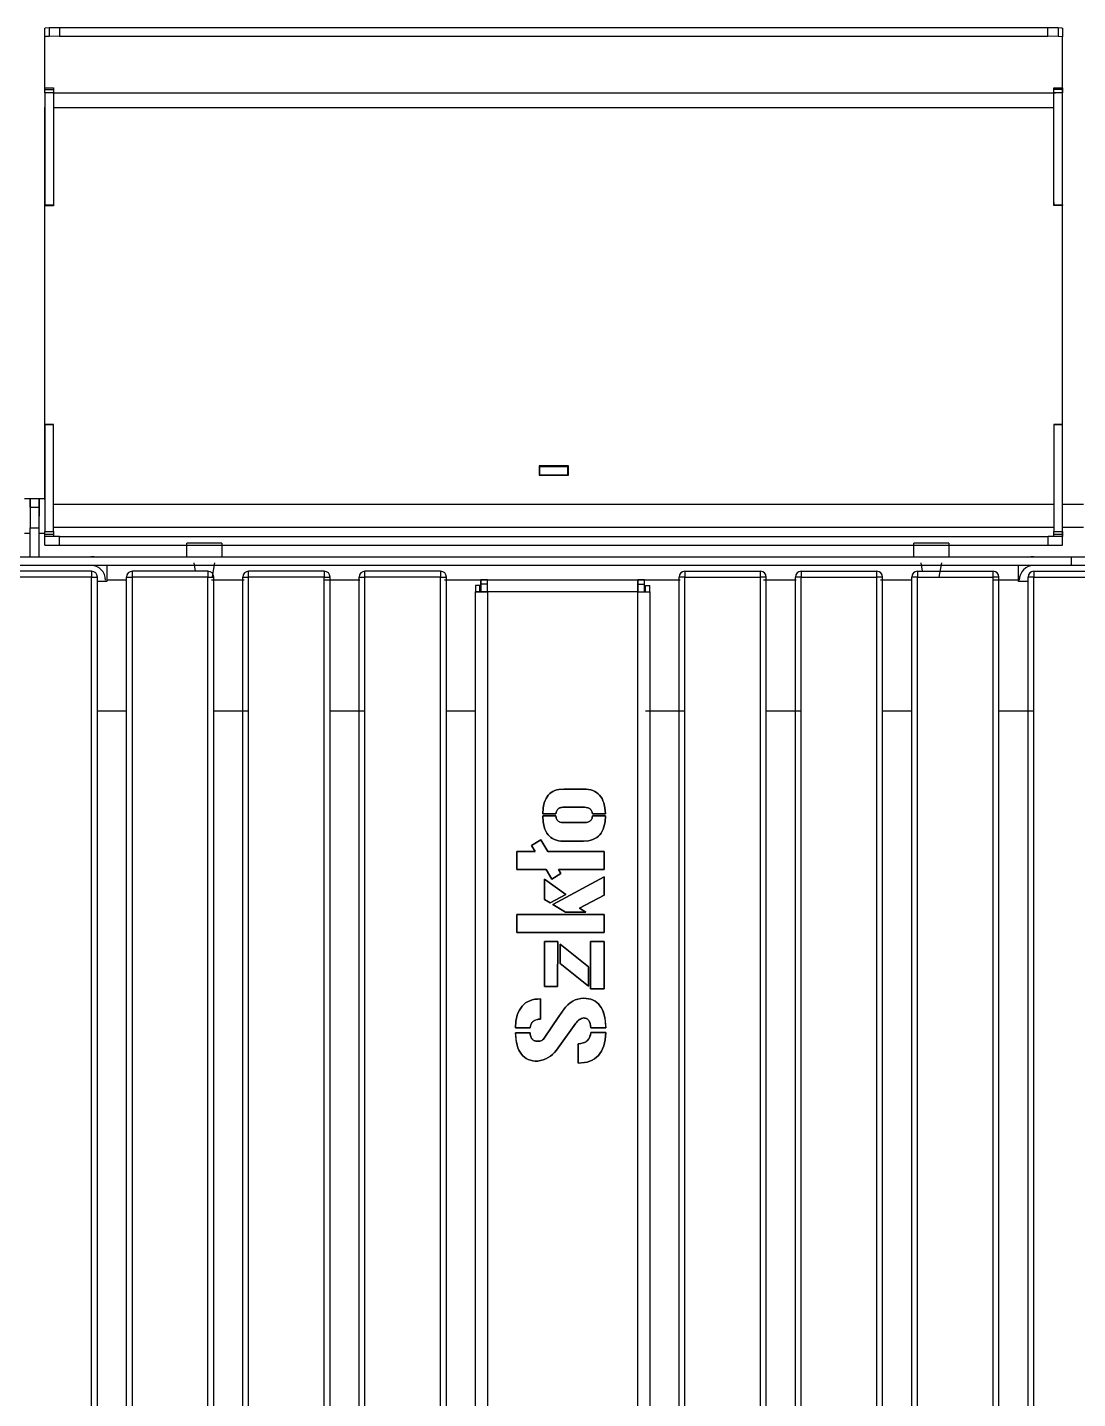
# Model space of a CAD drawing. Header units: millimetres. Extents: x 10366 to 18128, y 24546 to 29685.
# Drawn here: x 16607 to 16968.2, y 28164.5 to 28635.9 of the extents above; entities that cross this region are included whole.
import ezdxf

# ---------------------------------------------------------------- set-up
doc = ezdxf.new("R2010")
doc.units = ezdxf.units.MM
doc.header["$LTSCALE"] = 3
doc.layers.add('DomyÅ›lny', color=7, linetype='Continuous')

msp = doc.modelspace()

# ---------------------------------------------------------------- linework, layer by layer
at = {"layer": 'DomyÅ›lny'}
for p, q in [((16613.03, 28632.68), (16613.03, 28635.68)), ((16614.5, 28635.86), (16614.5, 28632.87)), ((16618.06, 28635.94), (16618.06, 28632.94)), ((16618.06, 28635.94), (16958, 28635.94)), ((16958, 28632.94), (16958, 28635.94)), ((16961.56, 28635.86), (16961.56, 28632.87)), ((16963.03, 28635.68), (16963.03, 28632.68)), ((16613.03, 28613.43), (16613.03, 28632.68)), ((16618.06, 28632.94), (16958, 28632.94)), ((16963.03, 28613.43), (16963.03, 28632.68)), ((16613.03, 28615.14), (16616.03, 28615.14)), ((16613.03, 28614.56), (16616.03, 28614.56)), ((16960.03, 28615.14), (16963.03, 28615.14)), ((16963.03, 28614.56), (16960.03, 28614.56)), ((16613.03, 28613.45), (16613.03, 28574.94)), ((16616.03, 28613.45), (16613.03, 28613.45)), ((16615.75, 28613.43), (16960.64, 28613.43)), ((16616.03, 28613.45), (16616.03, 28574.94)), ((16963.03, 28613.45), (16960.03, 28613.45)), ((16960.03, 28574.99), (16960.03, 28613.45)), ((16963.03, 28574.99), (16963.03, 28613.45)), ((16613.03, 28473.66), (16613.03, 28608.41)), ((16616.03, 28608.41), (16960.03, 28608.41)), ((16963.03, 28471.62), (16963.03, 28608.41)), ((16613.03, 28574.94), (16616.03, 28574.94)), ((16616.03, 28574.63), (16613.03, 28574.63)), ((16960.03, 28574.99), (16963.03, 28574.99)), ((16963.03, 28574.68), (16960.03, 28574.68)), ((16613.03, 28499.52), (16616.03, 28499.52)), ((16616.03, 28499.45), (16613.03, 28499.45)), ((16616.03, 28499.23), (16613.03, 28499.23)), ((16613.03, 28499.23), (16613.03, 28462.65)), ((16616.03, 28462.65), (16616.03, 28499.23)), ((16960.03, 28499.52), (16963.03, 28499.52)), ((16963.03, 28499.45), (16960.03, 28499.45)), ((16960.03, 28499.23), (16960.03, 28462.65)), ((16963.03, 28499.23), (16960.03, 28499.23)), ((16963.03, 28462.65), (16963.03, 28499.23)), ((16783, 28485.14), (16783, 28481.94)), ((16793.06, 28485.14), (16783, 28485.14)), ((16783.28, 28481.94), (16783.28, 28484.94)), ((16783.28, 28484.94), (16792.78, 28484.94)), ((16792.78, 28484.94), (16792.78, 28481.94)), ((16793.06, 28481.94), (16793.06, 28485.14)), ((16783, 28481.94), (16793.06, 28481.94)), ((16792.78, 28481.94), (16783.28, 28481.94)), ((16606.03, 28473.91), (16608.03, 28473.91)), ((16608.03, 28473.91), (16611.03, 28473.91)), ((16611.03, 28473.91), (16613.03, 28473.91)), ((16608.03, 28470.99), (16611.03, 28470.99)), ((16960.03, 28471.94), (16616.03, 28471.94)), ((16970.23, 28471.94), (16963.03, 28471.94)), ((16608.03, 28453.91), (16608.03, 28463.91)), ((16608.03, 28463.91), (16611.03, 28463.91)), ((16611.03, 28453.91), (16611.03, 28463.91)), ((16960.03, 28463.94), (16616.03, 28463.94)), ((16963.03, 28460.94), (16963.03, 28464.47)), ((16970.23, 28463.94), (16963.03, 28463.94)), ((16608.03, 28461.91), (16606.03, 28461.91)), ((16613.03, 28461.91), (16611.03, 28461.91)), ((16613.03, 28462.65), (16616.03, 28462.65)), ((16616.03, 28461.56), (16613.03, 28461.56)), ((16613.03, 28457.94), (16613.03, 28460.94)), ((16618.03, 28460.94), (16958.03, 28460.94)), ((16618.03, 28457.94), (16618.03, 28460.94)), ((16958.03, 28457.94), (16958.03, 28460.94)), ((16960.03, 28462.65), (16963.03, 28462.65)), ((16963.03, 28461.56), (16960.03, 28461.56)), ((16963.03, 28457.94), (16963.03, 28460.94)), ((16618.03, 28457.94), (16958.03, 28457.94)), ((16661.87, 28453.94), (16661.87, 28458.54)), ((16673.87, 28458.54), (16673.87, 28453.94)), ((16911.87, 28453.94), (16911.87, 28458.54)), ((16923.87, 28458.54), (16923.87, 28453.94)), ((16256.13, 28453.94), (16966.13, 28453.94)), ((16966.13, 28450.94), (16256.13, 28450.94)), ((16664.88, 28448.94), (16664.37, 28451.84)), ((16671.37, 28451.84), (16670.53, 28447.09)), ((16914.88, 28448.94), (16914.37, 28451.84)), ((16921.37, 28451.84), (16920.5, 28446.94)), ((16966.13, 28450.94), (16966.13, 28453.94)), ((16966.13, 28453.94), (17677.13, 28453.94)), ((16966.13, 28450.94), (16966.13, 28453.94)), ((17677.13, 28450.94), (16966.13, 28450.94)), ((16629.11, 28448.94), (16603.11, 28448.94)), ((16629.11, 28446.94), (16603.11, 28446.94)), ((16629.11, 27740.94), (16629.11, 28446.94)), ((16631.11, 27740.94), (16631.11, 28446.94)), ((16634.38, 28445.44), (16631.11, 28445.44)), ((16641.26, 28445.92), (16634.38, 28445.92)), ((16634.38, 28445.92), (16634.38, 28445.44)), ((16641.11, 27740.94), (16641.11, 28446.94)), ((16669.11, 28448.94), (16643.11, 28448.94)), ((16669.11, 28446.94), (16643.11, 28446.94)), ((16643.11, 27740.94), (16643.11, 28446.94)), ((16669.11, 27740.94), (16669.11, 28446.94)), ((16681.56, 28445.92), (16670.34, 28445.92)), ((16671.11, 27740.94), (16671.11, 28446.94)), ((16681.11, 27740.94), (16681.11, 28446.94)), ((16709.11, 28448.94), (16683.11, 28448.94)), ((16683.11, 27740.94), (16683.11, 28446.94)), ((16709.11, 28446.94), (16683.11, 28446.94)), ((16709.11, 27740.94), (16709.11, 28446.94)), ((16721.36, 28445.92), (16709.11, 28445.92)), ((16711.11, 27740.94), (16711.11, 28446.94)), ((16721.11, 27740.94), (16721.11, 28446.94)), ((16749.11, 28448.94), (16723.11, 28448.94)), ((16723.11, 27740.94), (16723.11, 28446.94)), ((16749.11, 28446.94), (16723.11, 28446.94)), ((16749.11, 27740.94), (16749.11, 28446.94)), ((16831.56, 28445.92), (16750.44, 28445.92)), ((16751.11, 27740.94), (16751.11, 28446.94)), ((16762.98, 28444.44), (16762.98, 28445.94)), ((16765.26, 28445.94), (16762.98, 28445.94)), ((16765.26, 28444.44), (16765.26, 28445.94)), ((16765.26, 28445.94), (16817, 28445.94)), ((16817, 28444.44), (16817, 28445.94)), ((16819.28, 28445.94), (16817, 28445.94)), ((16819.28, 28444.44), (16819.28, 28445.94)), ((16831.13, 27740.94), (16831.13, 28446.94)), ((16833.13, 28448.94), (16859.13, 28448.94)), ((16833.13, 27740.94), (16833.13, 28446.94)), ((16833.13, 28446.94), (16859.13, 28446.94)), ((16859.13, 27740.94), (16859.13, 28446.94)), ((16871.36, 28445.92), (16860.13, 28445.92)), ((16861.13, 27740.94), (16861.13, 28446.94)), ((16871.13, 27740.94), (16871.13, 28446.94)), ((16873.13, 28448.94), (16899.13, 28448.94)), ((16873.13, 27740.94), (16873.13, 28446.94)), ((16873.13, 28446.94), (16899.13, 28446.94)), ((16899.13, 27740.94), (16899.13, 28446.94)), ((16911.15, 28445.92), (16900.44, 28445.92)), ((16901.13, 27740.94), (16901.13, 28446.94)), ((16911.13, 27740.94), (16911.13, 28446.94)), ((16913.13, 28448.94), (16939.13, 28448.94)), ((16913.13, 27740.94), (16913.13, 28446.94)), ((16913.13, 28446.94), (16939.13, 28446.94)), ((16939.13, 27740.94), (16939.13, 28446.94)), ((16947.88, 28445.92), (16939.13, 28445.92)), ((16941.13, 27740.94), (16941.13, 28446.94)), ((16947.88, 28445.44), (16947.88, 28445.92)), ((16951.13, 28445.44), (16947.88, 28445.44)), ((16951.13, 27740.94), (16951.13, 28446.94)), ((16953.13, 28448.94), (16979.13, 28448.94)), ((16953.13, 27740.94), (16953.13, 28446.94)), ((16953.13, 28446.94), (16979.13, 28446.94)), ((16762.63, 28444.09), (16761.13, 28444.09)), ((16761.13, 28444.09), (16761.13, 28441.81)), ((16762.63, 28441.81), (16761.13, 28441.81)), ((16761.13, 27745.07), (16761.13, 28441.81)), ((16762.63, 28441.81), (16762.63, 28444.09)), ((16765.26, 28444.44), (16762.98, 28444.44)), ((16817, 28441.81), (16765.26, 28441.81)), ((16765.26, 28441.81), (16765.26, 27745.07)), ((16817, 28444.44), (16819.28, 28444.44)), ((16817, 27745.07), (16817, 28441.81)), ((16819.63, 28444.09), (16821.13, 28444.09)), ((16819.63, 28441.81), (16819.63, 28444.09)), ((16819.63, 28441.81), (16821.13, 28441.81)), ((16821.13, 28441.81), (16821.13, 28444.09)), ((16821.13, 28441.81), (16821.13, 27745.07)), ((16765.26, 28413.69), (16765.26, 28173.64)), ((16765.26, 28413.69), (16765.26, 28173.64)), ((16817, 28173.64), (16817, 28413.69)), ((16817, 28173.64), (16817, 28413.69)), ((16631.11, 28400.94), (16641.11, 28400.94)), ((16671.11, 28400.94), (16683.11, 28400.94)), ((16711.11, 28400.94), (16723.11, 28400.94)), ((16751.11, 28400.94), (16761.13, 28400.94)), ((16819.63, 28400.94), (16833.13, 28400.94)), ((16861.13, 28400.94), (16873.13, 28400.94)), ((16901.13, 28400.94), (16911.13, 28400.94)), ((16941.13, 28400.94), (16953.13, 28400.94)), ((16798.36, 28374.03), (16791.46, 28374.06)), ((16791.46, 28374.06), (16798.36, 28374.03)), ((16784.26, 28365.58), (16788.8, 28365.58)), ((16788.8, 28365.58), (16784.26, 28365.58)), ((16788.78, 28364.78), (16784.26, 28364.78)), ((16784.26, 28364.78), (16788.78, 28364.78)), ((16791.19, 28367.76), (16798.66, 28367.76)), ((16798.66, 28367.76), (16791.19, 28367.76)), ((16801.32, 28365.58), (16805.83, 28365.58)), ((16805.83, 28365.58), (16801.32, 28365.58)), ((16805.83, 28364.78), (16801.37, 28364.78)), ((16801.37, 28364.78), (16805.83, 28364.78)), ((16798.66, 28362.52), (16791.19, 28362.52)), ((16791.19, 28362.52), (16798.66, 28362.52)), ((16783.55, 28356.6), (16780.38, 28354.69)), ((16780.38, 28354.69), (16783.55, 28356.6)), ((16785.96, 28352.59), (16783.55, 28356.6)), ((16783.55, 28356.6), (16785.96, 28352.59)), ((16791.34, 28356.15), (16798.28, 28356.15)), ((16798.28, 28356.15), (16791.34, 28356.15)), ((16775.33, 28352.59), (16775.33, 28346.34)), ((16781.64, 28352.59), (16775.33, 28352.59)), ((16775.33, 28346.34), (16775.33, 28352.59)), ((16775.33, 28352.59), (16781.64, 28352.59)), ((16780.38, 28354.69), (16781.64, 28352.59)), ((16781.64, 28352.59), (16780.38, 28354.69)), ((16805.33, 28352.59), (16785.96, 28352.59)), ((16785.96, 28352.59), (16805.33, 28352.59)), ((16805.33, 28346.34), (16805.33, 28352.59)), ((16805.33, 28352.59), (16805.33, 28346.34)), ((16775.33, 28346.34), (16785.39, 28346.34)), ((16785.39, 28346.34), (16775.33, 28346.34)), ((16785.39, 28346.34), (16787.34, 28343.08)), ((16787.34, 28343.08), (16785.39, 28346.34)), ((16790.52, 28344.99), (16789.71, 28346.34)), ((16789.71, 28346.34), (16805.33, 28346.34)), ((16805.33, 28346.34), (16789.71, 28346.34)), ((16789.71, 28346.34), (16790.52, 28344.99)), ((16792.21, 28337.79), (16784.84, 28343.1)), ((16784.84, 28343.1), (16784.84, 28336.03)), ((16784.84, 28343.1), (16792.21, 28337.79)), ((16784.84, 28336.03), (16784.84, 28343.1)), ((16787.34, 28343.08), (16790.52, 28344.99)), ((16790.52, 28344.99), (16787.34, 28343.08)), ((16805.33, 28343.91), (16787.75, 28334.3)), ((16787.75, 28334.3), (16805.33, 28343.91)), ((16805.33, 28337.54), (16805.33, 28343.91)), ((16805.33, 28343.91), (16805.33, 28337.54)), ((16786.82, 28334.9), (16792.21, 28337.79)), ((16792.21, 28337.79), (16786.82, 28334.9)), ((16796.85, 28333.1), (16805.33, 28337.54)), ((16805.33, 28337.54), (16796.85, 28333.1)), ((16784.84, 28336.03), (16786.82, 28334.9)), ((16786.82, 28334.9), (16784.84, 28336.03)), ((16787.75, 28334.3), (16792.06, 28331.74)), ((16792.06, 28331.74), (16787.75, 28334.3)), ((16792.06, 28331.74), (16799.04, 28331.74)), ((16799.04, 28331.74), (16792.06, 28331.74)), ((16799.04, 28331.74), (16796.85, 28333.1)), ((16796.85, 28333.1), (16799.04, 28331.74)), ((16805.33, 28330.96), (16775.33, 28330.96)), ((16775.33, 28330.96), (16775.33, 28324.72)), ((16775.33, 28324.72), (16775.33, 28330.96)), ((16775.33, 28330.96), (16805.33, 28330.96)), ((16805.33, 28324.72), (16805.33, 28330.96)), ((16805.33, 28330.96), (16805.33, 28324.72)), ((16775.33, 28324.72), (16805.33, 28324.72)), ((16805.33, 28324.72), (16775.33, 28324.72)), ((16789.4, 28321.66), (16784.86, 28321.66)), ((16784.86, 28321.66), (16784.86, 28306.16)), ((16784.86, 28306.16), (16784.86, 28321.66)), ((16784.86, 28321.66), (16789.4, 28321.66)), ((16789.38, 28306.16), (16789.4, 28321.66)), ((16789.4, 28321.66), (16789.38, 28306.16)), ((16799.99, 28312.95), (16790.26, 28320.68)), ((16790.26, 28320.68), (16790.26, 28314.06)), ((16790.26, 28320.68), (16799.99, 28312.95)), ((16790.26, 28314.06), (16790.26, 28320.68)), ((16805.33, 28321.66), (16800.72, 28321.66)), ((16800.72, 28321.66), (16800.72, 28305.3)), ((16800.72, 28305.3), (16800.72, 28321.66)), ((16800.72, 28321.66), (16805.33, 28321.66)), ((16805.33, 28305.3), (16805.33, 28321.66)), ((16805.33, 28321.66), (16805.33, 28305.3)), ((16790.26, 28314.06), (16799.99, 28306.31)), ((16799.99, 28306.31), (16790.26, 28314.06)), ((16799.99, 28306.31), (16799.99, 28312.95)), ((16799.99, 28312.95), (16799.99, 28306.31)), ((16784.86, 28306.16), (16789.38, 28306.16)), ((16789.38, 28306.16), (16784.86, 28306.16)), ((16800.72, 28305.3), (16805.33, 28305.3)), ((16805.33, 28305.3), (16800.72, 28305.3)), ((16783.48, 28294.92), (16783.46, 28301.89)), ((16783.46, 28301.89), (16783.48, 28294.92)), ((16774.83, 28291.93), (16779.9, 28291.93)), ((16779.9, 28291.93), (16774.83, 28291.93)), ((16779.87, 28290.25), (16774.83, 28290.25)), ((16774.83, 28290.25), (16779.87, 28290.25)), ((16805.96, 28290.3), (16800.77, 28290.3)), ((16800.77, 28290.3), (16805.96, 28290.3)), ((16800.79, 28291.93), (16805.96, 28291.93)), ((16805.96, 28291.93), (16800.79, 28291.93)), ((16796.45, 28286.44), (16796.45, 28279.79)), ((16796.45, 28279.79), (16796.45, 28286.44))]:
    msp.add_line(p, q, dxfattribs=at)
for points in [[(16613.03, 28635.68, 0), (16613.03, 28635.68, 0), (16613.03, 28635.68, 0), (16613.03, 28635.68, 0), (16613.03, 28635.68, 0), (16613.03, 28635.69, 0), (16613.03, 28635.69, 0), (16613.04, 28635.69, 0), (16613.04, 28635.69, 0), (16613.05, 28635.7, 0), (16613.06, 28635.71, 0), (16613.1, 28635.72, 0), (16613.2, 28635.75, 0), (16614.5, 28635.86, 0)], [(16614.5, 28635.86, 0), (16618.06, 28635.94, 0)], [(16958, 28635.94, 0), (16961.56, 28635.86, 0)], [(16961.56, 28635.86, 0), (16962.68, 28635.77, 0), (16962.94, 28635.72, 0), (16962.98, 28635.71, 0), (16963.01, 28635.7, 0), (16963.02, 28635.69, 0), (16963.02, 28635.69, 0), (16963.02, 28635.69, 0), (16963.03, 28635.69, 0), (16963.03, 28635.68, 0), (16963.03, 28635.68, 0), (16963.03, 28635.68, 0), (16963.03, 28635.68, 0), (16963.03, 28635.68, 0)], [(16614.5, 28632.87, 0), (16613.41, 28632.78, 0), (16613.12, 28632.73, 0), (16613.08, 28632.72, 0), (16613.05, 28632.71, 0), (16613.04, 28632.7, 0), (16613.04, 28632.7, 0), (16613.03, 28632.69, 0), (16613.03, 28632.69, 0), (16613.03, 28632.69, 0), (16613.03, 28632.69, 0), (16613.03, 28632.68, 0), (16613.03, 28632.68, 0), (16613.03, 28632.68, 0)], [(16618.06, 28632.94, 0), (16614.5, 28632.87, 0)], [(16961.56, 28632.87, 0), (16958, 28632.94, 0)], [(16963.03, 28632.68, 0), (16963.03, 28632.68, 0), (16963.03, 28632.68, 0), (16963.03, 28632.69, 0), (16963.03, 28632.69, 0), (16963.03, 28632.69, 0), (16963.02, 28632.69, 0), (16963.02, 28632.7, 0), (16963.02, 28632.7, 0), (16963.01, 28632.71, 0), (16963, 28632.71, 0), (16962.96, 28632.72, 0), (16962.86, 28632.75, 0), (16961.56, 28632.87, 0)], [(16613.03, 28614.56, 0), (16613.03, 28615, 0), (16613.03, 28615.11, 0), (16613.03, 28615.14, 0), (16613.03, 28615.14, 0), (16613.03, 28615.14, 0), (16613.03, 28615.14, 0), (16613.03, 28615.14, 0), (16613.03, 28615.14, 0), (16613.03, 28615.14, 0), (16613.03, 28615.14, 0), (16613.03, 28615.14, 0), (16613.03, 28615.14, 0), (16613.03, 28615.14, 0), (16613.03, 28615.14, 0), (16613.03, 28615.14, 0), (16613.03, 28615.14, 0), (16613.03, 28615.14, 0), (16613.03, 28615.14, 0), (16613.03, 28615.14, 0)], [(16613.03, 28613.45, 0), (16613.03, 28614.56, 0)], [(16616.03, 28615.14, 0), (16616.03, 28615.14, 0), (16616.03, 28615.14, 0), (16616.03, 28615.14, 0), (16616.03, 28615.14, 0), (16616.03, 28615.14, 0), (16616.03, 28615.14, 0), (16616.03, 28615.14, 0), (16616.03, 28615.14, 0), (16616.03, 28615.14, 0), (16616.03, 28615.14, 0), (16616.03, 28615.14, 0), (16616.03, 28615.14, 0), (16616.03, 28615.14, 0), (16616.03, 28615.14, 0), (16616.03, 28615.14, 0), (16616.03, 28615.14, 0), (16616.03, 28615.14, 0), (16616.03, 28615.14, 0), (16616.03, 28615.14, 0), (16616.03, 28615.14, 0), (16616.03, 28615.14, 0), (16616.03, 28615.14, 0), (16616.03, 28615.14, 0), (16616.03, 28615.12, 0), (16616.03, 28615.07, 0), (16616.03, 28614.56, 0)], [(16616.03, 28614.56, 0), (16616.03, 28613.45, 0)], [(16960.03, 28614.56, 0), (16960.03, 28614.99, 0), (16960.03, 28615.11, 0), (16960.03, 28615.13, 0), (16960.03, 28615.14, 0), (16960.03, 28615.14, 0), (16960.03, 28615.14, 0), (16960.03, 28615.14, 0), (16960.03, 28615.14, 0), (16960.03, 28615.14, 0), (16960.03, 28615.14, 0), (16960.03, 28615.14, 0), (16960.03, 28615.14, 0), (16960.03, 28615.14, 0), (16960.03, 28615.14, 0), (16960.03, 28615.14, 0), (16960.03, 28615.14, 0), (16960.03, 28615.14, 0), (16960.03, 28615.14, 0), (16960.03, 28615.14, 0), (16960.03, 28615.14, 0)], [(16960.03, 28613.45, 0), (16960.03, 28614.56, 0)], [(16963.03, 28615.14, 0), (16963.03, 28615.14, 0), (16963.03, 28615.14, 0), (16963.03, 28615.14, 0), (16963.03, 28615.14, 0), (16963.03, 28615.14, 0), (16963.03, 28615.14, 0), (16963.03, 28615.14, 0), (16963.03, 28615.14, 0), (16963.03, 28615.14, 0), (16963.03, 28615.14, 0), (16963.03, 28615.14, 0), (16963.03, 28615.14, 0), (16963.03, 28615.14, 0), (16963.03, 28615.14, 0), (16963.03, 28615.14, 0), (16963.03, 28615.14, 0), (16963.03, 28615.14, 0), (16963.03, 28615.14, 0), (16963.03, 28615.14, 0), (16963.03, 28615.14, 0), (16963.03, 28615.14, 0), (16963.03, 28615.14, 0), (16963.03, 28615.13, 0), (16963.03, 28615.12, 0), (16963.03, 28615.06, 0), (16963.03, 28614.56, 0)], [(16963.03, 28614.56, 0), (16963.03, 28613.45, 0)], [(16613.03, 28574.7, 0), (16613.03, 28574.64, 0), (16613.03, 28574.63, 0), (16613.03, 28574.63, 0), (16613.03, 28574.63, 0), (16613.03, 28574.63, 0), (16613.03, 28574.63, 0), (16613.03, 28574.63, 0), (16613.03, 28574.63, 0), (16613.03, 28574.63, 0), (16613.03, 28574.63, 0), (16613.03, 28574.63, 0), (16613.03, 28574.63, 0), (16613.03, 28574.63, 0), (16613.03, 28574.63, 0), (16613.03, 28574.63, 0), (16613.03, 28574.63, 0), (16613.03, 28574.63, 0), (16613.03, 28574.63, 0), (16613.03, 28574.63, 0), (16613.03, 28574.63, 0), (16613.03, 28574.64, 0), (16613.03, 28574.68, 0), (16613.03, 28574.94, 0)], [(16616.03, 28574.94, 0), (16616.03, 28574.65, 0), (16616.03, 28574.63, 0), (16616.03, 28574.63, 0), (16616.03, 28574.63, 0), (16616.03, 28574.63, 0), (16616.03, 28574.63, 0), (16616.03, 28574.63, 0), (16616.03, 28574.63, 0), (16616.03, 28574.63, 0), (16616.03, 28574.63, 0), (16616.03, 28574.63, 0), (16616.03, 28574.63, 0), (16616.03, 28574.63, 0), (16616.03, 28574.63, 0), (16616.03, 28574.63, 0), (16616.03, 28574.63, 0), (16616.03, 28574.63, 0), (16616.03, 28574.63, 0), (16616.03, 28574.63, 0), (16616.03, 28574.63, 0), (16616.03, 28574.63, 0), (16616.03, 28574.64, 0), (16616.03, 28574.65, 0), (16616.03, 28574.7, 0)], [(16960.03, 28575.68, 0), (16960.03, 28574.75, 0)], [(16960.03, 28574.75, 0), (16960.03, 28574.68, 0), (16960.03, 28574.68, 0), (16960.03, 28574.68, 0), (16960.03, 28574.68, 0), (16960.03, 28574.68, 0), (16960.03, 28574.68, 0), (16960.03, 28574.68, 0), (16960.03, 28574.68, 0), (16960.03, 28574.68, 0), (16960.03, 28574.68, 0), (16960.03, 28574.68, 0), (16960.03, 28574.68, 0), (16960.03, 28574.68, 0), (16960.03, 28574.68, 0), (16960.03, 28574.68, 0), (16960.03, 28574.68, 0), (16960.03, 28574.68, 0), (16960.03, 28574.68, 0), (16960.03, 28574.68, 0), (16960.03, 28574.68, 0), (16960.03, 28574.72, 0), (16960.03, 28574.99, 0)], [(16963.03, 28574.75, 0), (16963.03, 28575.11, 0), (16963.03, 28575.68, 0)], [(16963.03, 28574.99, 0), (16963.03, 28574.7, 0), (16963.03, 28574.68, 0), (16963.03, 28574.68, 0), (16963.03, 28574.68, 0), (16963.03, 28574.68, 0), (16963.03, 28574.68, 0), (16963.03, 28574.68, 0), (16963.03, 28574.68, 0), (16963.03, 28574.68, 0), (16963.03, 28574.68, 0), (16963.03, 28574.68, 0), (16963.03, 28574.68, 0), (16963.03, 28574.68, 0), (16963.03, 28574.68, 0), (16963.03, 28574.68, 0), (16963.03, 28574.68, 0), (16963.03, 28574.68, 0), (16963.03, 28574.68, 0), (16963.03, 28574.68, 0), (16963.03, 28574.68, 0), (16963.03, 28574.68, 0), (16963.03, 28574.68, 0), (16963.03, 28574.68, 0), (16963.03, 28574.69, 0), (16963.03, 28574.75, 0)], [(16613.03, 28499.45, 0), (16613.03, 28499.08, 0), (16613.03, 28498.52, 0)], [(16616.03, 28498.52, 0), (16616.03, 28499.45, 0)], [(16960.03, 28499.45, 0), (16960.03, 28499.08, 0), (16960.03, 28498.52, 0)], [(16963.03, 28498.52, 0), (16963.03, 28499.45, 0)], [(16608.03, 28473.91, 0), (16608.03, 28473.91, 0), (16608.03, 28473.91, 0), (16608.03, 28473.91, 0), (16608.03, 28473.91, 0), (16608.03, 28473.91, 0), (16608.03, 28473.91, 0), (16608.03, 28473.91, 0), (16608.03, 28473.91, 0), (16608.03, 28473.91, 0), (16608.03, 28473.91, 0), (16608.03, 28473.91, 0), (16608.03, 28473.91, 0), (16608.03, 28473.9, 0), (16608.03, 28473.87, 0), (16608.03, 28473.74, 0), (16608.03, 28473.17, 0), (16608.03, 28467.91, 0)], [(16608.03, 28470.98, 0), (16608.03, 28473.91, 0), (16608.03, 28473.91, 0), (16608.03, 28473.91, 0), (16608.03, 28473.91, 0), (16608.03, 28473.91, 0), (16608.03, 28473.91, 0), (16608.03, 28473.91, 0), (16608.03, 28473.91, 0), (16608.03, 28473.91, 0), (16608.03, 28473.91, 0), (16608.03, 28473.91, 0), (16608.03, 28473.91, 0), (16608.03, 28473.91, 0), (16608.03, 28473.91, 0), (16608.03, 28473.9, 0), (16608.03, 28473.84, 0), (16608.03, 28473.62, 0), (16608.03, 28472.68, 0), (16608.03, 28470.99, 0)], [(16611.03, 28470.99, 0), (16611.03, 28473.91, 0)], [(16608.03, 28470.99, 0), (16608.03, 28463.91, 0)], [(16611.03, 28463.91, 0), (16611.03, 28470.99, 0)], [(16613.03, 28461.56, 0), (16613.03, 28462.65, 0)], [(16613.03, 28460.94, 0), (16613.03, 28460.94, 0), (16613.03, 28460.94, 0), (16613.03, 28460.94, 0), (16613.03, 28460.94, 0), (16613.03, 28460.94, 0), (16613.03, 28460.94, 0), (16613.03, 28460.94, 0), (16613.03, 28460.94, 0), (16613.03, 28460.94, 0), (16613.03, 28460.94, 0), (16613.03, 28460.94, 0), (16613.03, 28460.94, 0), (16613.03, 28460.94, 0), (16613.03, 28460.96, 0), (16613.03, 28461.01, 0), (16613.03, 28461.56, 0)], [(16618.03, 28460.94, 0), (16613.03, 28460.94, 0)], [(16616.03, 28462.65, 0), (16616.03, 28461.56, 0)], [(16616.03, 28461.56, 0), (16616.03, 28460.94, 0)], [(16963.03, 28460.94, 0), (16963.03, 28460.94, 0), (16963.03, 28460.94, 0), (16963.03, 28460.94, 0), (16963.03, 28460.94, 0), (16963.03, 28460.94, 0), (16963.03, 28460.94, 0), (16963.03, 28460.94, 0), (16963.03, 28460.94, 0), (16963.03, 28460.94, 0), (16963.03, 28460.94, 0), (16963.03, 28460.94, 0), (16963.03, 28460.94, 0), (16963.02, 28460.94, 0), (16962.99, 28460.94, 0), (16962.88, 28460.94, 0), (16962.41, 28460.94, 0), (16958.03, 28460.94, 0)], [(16960.03, 28461.56, 0), (16960.03, 28462.65, 0)], [(16960.03, 28460.94, 0), (16960.03, 28460.94, 0), (16960.03, 28460.94, 0), (16960.03, 28460.94, 0), (16960.03, 28460.94, 0), (16960.03, 28460.94, 0), (16960.03, 28460.94, 0), (16960.03, 28460.94, 0), (16960.03, 28460.94, 0), (16960.03, 28460.94, 0), (16960.03, 28460.94, 0), (16960.03, 28460.94, 0), (16960.03, 28460.94, 0), (16960.03, 28460.94, 0), (16960.03, 28460.96, 0), (16960.03, 28461.01, 0), (16960.03, 28461.56, 0)], [(16963.03, 28462.65, 0), (16963.03, 28461.56, 0)], [(16963.03, 28461.56, 0), (16963.03, 28460.94, 0)], [(16613.03, 28457.94, 0), (16613.03, 28457.94, 0), (16613.03, 28457.94, 0), (16613.03, 28457.94, 0), (16613.03, 28457.94, 0), (16613.03, 28457.94, 0), (16613.03, 28457.94, 0), (16613.03, 28457.94, 0), (16613.03, 28457.94, 0), (16613.03, 28457.94, 0), (16613.03, 28457.94, 0), (16613.03, 28457.94, 0), (16613.04, 28457.94, 0), (16613.06, 28457.94, 0), (16613.17, 28457.94, 0), (16613.65, 28457.94, 0), (16618.03, 28457.94, 0)], [(16667.87, 28458.54, 0), (16663.62, 28458.54, 0), (16662.29, 28458.54, 0), (16661.97, 28458.54, 0), (16661.89, 28458.54, 0), (16661.87, 28458.54, 0), (16661.87, 28458.54, 0), (16661.87, 28458.54, 0), (16661.87, 28458.54, 0), (16661.87, 28458.54, 0), (16661.87, 28458.54, 0), (16661.87, 28458.54, 0), (16661.87, 28458.54, 0), (16661.87, 28458.54, 0), (16661.87, 28458.54, 0), (16661.87, 28458.54, 0), (16661.87, 28458.54, 0), (16661.87, 28458.54, 0), (16661.87, 28458.54, 0)], [(16673.87, 28458.54, 0), (16673.87, 28458.54, 0), (16673.87, 28458.54, 0), (16673.87, 28458.54, 0), (16673.87, 28458.54, 0), (16673.87, 28458.54, 0), (16673.87, 28458.54, 0), (16673.87, 28458.54, 0), (16673.87, 28458.54, 0), (16673.87, 28458.54, 0), (16673.87, 28458.54, 0), (16673.87, 28458.54, 0), (16673.87, 28458.54, 0), (16673.86, 28458.54, 0), (16673.83, 28458.54, 0), (16673.69, 28458.54, 0), (16673.13, 28458.54, 0), (16667.87, 28458.54, 0)], [(16917.87, 28458.54, 0), (16913.62, 28458.54, 0), (16912.29, 28458.54, 0), (16911.97, 28458.54, 0), (16911.89, 28458.54, 0), (16911.87, 28458.54, 0), (16911.87, 28458.54, 0), (16911.87, 28458.54, 0), (16911.87, 28458.54, 0), (16911.87, 28458.54, 0), (16911.87, 28458.54, 0), (16911.87, 28458.54, 0), (16911.87, 28458.54, 0), (16911.87, 28458.54, 0), (16911.87, 28458.54, 0), (16911.87, 28458.54, 0), (16911.87, 28458.54, 0), (16911.87, 28458.54, 0), (16911.87, 28458.54, 0)], [(16923.87, 28458.54, 0), (16923.87, 28458.54, 0), (16923.87, 28458.54, 0), (16923.87, 28458.54, 0), (16923.87, 28458.54, 0), (16923.87, 28458.54, 0), (16923.87, 28458.54, 0), (16923.87, 28458.54, 0), (16923.87, 28458.54, 0), (16923.87, 28458.54, 0), (16923.87, 28458.54, 0), (16923.87, 28458.54, 0), (16923.87, 28458.54, 0), (16923.86, 28458.54, 0), (16923.83, 28458.54, 0), (16923.69, 28458.54, 0), (16923.13, 28458.54, 0), (16917.87, 28458.54, 0)], [(16958.03, 28457.94, 0), (16963.03, 28457.94, 0)], [(16634.38, 28450.94, 0), (16634.38, 28450.94, 0), (16634.38, 28450.94, 0), (16634.38, 28450.94, 0), (16634.38, 28450.94, 0), (16634.38, 28450.94, 0), (16634.38, 28450.94, 0), (16634.38, 28450.94, 0), (16634.38, 28450.94, 0), (16634.38, 28450.94, 0), (16634.38, 28450.94, 0), (16634.38, 28450.94, 0), (16634.38, 28450.94, 0), (16634.38, 28450.93, 0), (16634.38, 28450.9, 0), (16634.38, 28450.79, 0), (16634.38, 28450.32, 0), (16634.38, 28445.92, 0)], [(16947.88, 28445.92, 0), (16947.88, 28450.94, 0)], [(16629.11, 28448.94, 0), (16629.11, 28448.94, 0), (16629.11, 28448.94, 0), (16629.11, 28448.94, 0), (16629.11, 28448.94, 0), (16629.11, 28448.94, 0), (16629.11, 28448.94, 0), (16629.11, 28448.94, 0), (16629.11, 28448.94, 0), (16629.11, 28448.94, 0), (16629.11, 28448.94, 0), (16629.11, 28448.94, 0), (16629.11, 28448.94, 0), (16629.11, 28448.94, 0), (16629.11, 28448.92, 0), (16629.11, 28448.88, 0), (16629.11, 28448.69, 0), (16629.11, 28446.94, 0)], [(16629.11, 28446.94, 0), (16631.11, 28446.94, 0)], [(16641.11, 28446.94, 0), (16641.11, 28446.94, 0), (16641.11, 28446.94, 0), (16641.11, 28446.94, 0), (16641.11, 28446.94, 0), (16641.11, 28446.94, 0), (16641.11, 28446.94, 0), (16641.11, 28446.94, 0), (16641.11, 28446.94, 0), (16641.11, 28446.94, 0), (16641.11, 28446.94, 0), (16641.11, 28446.94, 0), (16641.11, 28446.94, 0), (16641.12, 28446.94, 0), (16641.16, 28446.94, 0), (16641.35, 28446.94, 0), (16643.11, 28446.94, 0)], [(16643.11, 28446.94, 0), (16643.11, 28448.94, 0)], [(16669.11, 28448.94, 0), (16669.11, 28448.94, 0), (16669.11, 28448.94, 0), (16669.11, 28448.94, 0), (16669.11, 28448.94, 0), (16669.11, 28448.94, 0), (16669.11, 28448.94, 0), (16669.11, 28448.94, 0), (16669.11, 28448.94, 0), (16669.11, 28448.94, 0), (16669.11, 28448.94, 0), (16669.11, 28448.94, 0), (16669.11, 28448.94, 0), (16669.11, 28448.94, 0), (16669.11, 28448.92, 0), (16669.11, 28448.88, 0), (16669.11, 28448.69, 0), (16669.11, 28446.94, 0)], [(16669.11, 28446.94, 0), (16671.11, 28446.94, 0)], [(16681.11, 28446.94, 0), (16681.11, 28446.94, 0), (16681.11, 28446.94, 0), (16681.11, 28446.94, 0), (16681.11, 28446.94, 0), (16681.11, 28446.94, 0), (16681.11, 28446.94, 0), (16681.11, 28446.94, 0), (16681.11, 28446.94, 0), (16681.11, 28446.94, 0), (16681.11, 28446.94, 0), (16681.11, 28446.94, 0), (16681.11, 28446.94, 0), (16681.11, 28446.94, 0), (16681.12, 28446.94, 0), (16681.16, 28446.94, 0), (16681.35, 28446.94, 0), (16683.11, 28446.94, 0)], [(16683.11, 28446.94, 0), (16683.11, 28448.94, 0)], [(16709.11, 28448.94, 0), (16709.11, 28448.94, 0), (16709.11, 28448.94, 0), (16709.11, 28448.94, 0), (16709.11, 28448.94, 0), (16709.11, 28448.94, 0), (16709.11, 28448.94, 0), (16709.11, 28448.94, 0), (16709.11, 28448.94, 0), (16709.11, 28448.94, 0), (16709.11, 28448.94, 0), (16709.11, 28448.94, 0), (16709.11, 28448.94, 0), (16709.11, 28448.94, 0), (16709.11, 28448.92, 0), (16709.11, 28448.88, 0), (16709.11, 28448.69, 0), (16709.11, 28446.94, 0)], [(16709.11, 28446.94, 0), (16711.11, 28446.94, 0)], [(16721.11, 28446.94, 0), (16721.11, 28446.94, 0), (16721.11, 28446.94, 0), (16721.11, 28446.94, 0), (16721.11, 28446.94, 0), (16721.11, 28446.94, 0), (16721.11, 28446.94, 0), (16721.11, 28446.94, 0), (16721.11, 28446.94, 0), (16721.11, 28446.94, 0), (16721.11, 28446.94, 0), (16721.11, 28446.94, 0), (16721.11, 28446.94, 0), (16721.12, 28446.94, 0), (16721.16, 28446.94, 0), (16721.35, 28446.94, 0), (16723.11, 28446.94, 0)], [(16723.11, 28446.94, 0), (16723.11, 28448.94, 0)], [(16749.11, 28448.94, 0), (16749.11, 28448.94, 0), (16749.11, 28448.94, 0), (16749.11, 28448.94, 0), (16749.11, 28448.94, 0), (16749.11, 28448.94, 0), (16749.11, 28448.94, 0), (16749.11, 28448.94, 0), (16749.11, 28448.94, 0), (16749.11, 28448.94, 0), (16749.11, 28448.94, 0), (16749.11, 28448.94, 0), (16749.11, 28448.94, 0), (16749.11, 28448.94, 0), (16749.11, 28448.92, 0), (16749.11, 28448.88, 0), (16749.11, 28448.69, 0), (16749.11, 28446.94, 0)], [(16749.11, 28446.94, 0), (16751.11, 28446.94, 0)], [(16762.98, 28445.94, 0), (16762.98, 28445.94, 0), (16762.98, 28445.94, 0), (16762.98, 28445.94, 0), (16762.98, 28445.94, 0), (16762.98, 28445.94, 0), (16762.98, 28445.94, 0), (16762.98, 28445.94, 0), (16762.98, 28445.94, 0), (16762.98, 28445.94, 0), (16762.98, 28445.94, 0), (16762.98, 28445.94, 0), (16762.98, 28445.94, 0), (16762.98, 28445.93, 0), (16762.98, 28445.91, 0), (16762.98, 28445.82, 0), (16762.98, 28445.43, 0), (16762.98, 28441.81, 0)], [(16765.26, 28441.81, 0), (16765.26, 28445.94, 0)], [(16817, 28445.94, 0), (16817, 28445.94, 0), (16817, 28445.94, 0), (16817, 28445.94, 0), (16817, 28445.94, 0), (16817, 28445.94, 0), (16817, 28445.94, 0), (16817, 28445.94, 0), (16817, 28445.94, 0), (16817, 28445.94, 0), (16817, 28445.94, 0), (16817, 28445.94, 0), (16817, 28445.94, 0), (16817, 28445.93, 0), (16817, 28445.91, 0), (16817, 28445.8, 0), (16817, 28444.77, 0), (16817, 28441.81, 0)], [(16819.28, 28441.81, 0), (16819.28, 28445.94, 0)], [(16833.13, 28446.94, 0), (16831.13, 28446.94, 0)], [(16833.13, 28448.94, 0), (16833.13, 28448.94, 0), (16833.13, 28448.94, 0), (16833.13, 28448.94, 0), (16833.13, 28448.94, 0), (16833.13, 28448.94, 0), (16833.13, 28448.94, 0), (16833.13, 28448.94, 0), (16833.13, 28448.94, 0), (16833.13, 28448.94, 0), (16833.13, 28448.94, 0), (16833.13, 28448.94, 0), (16833.13, 28448.94, 0), (16833.13, 28448.94, 0), (16833.13, 28448.92, 0), (16833.13, 28448.88, 0), (16833.13, 28448.69, 0), (16833.13, 28446.94, 0)], [(16859.13, 28446.94, 0), (16859.13, 28448.94, 0)], [(16861.13, 28446.94, 0), (16861.13, 28446.94, 0), (16861.13, 28446.94, 0), (16861.13, 28446.94, 0), (16861.13, 28446.94, 0), (16861.13, 28446.94, 0), (16861.13, 28446.94, 0), (16861.13, 28446.94, 0), (16861.13, 28446.94, 0), (16861.13, 28446.94, 0), (16861.13, 28446.94, 0), (16861.13, 28446.94, 0), (16861.13, 28446.94, 0), (16861.13, 28446.94, 0), (16861.12, 28446.94, 0), (16861.07, 28446.94, 0), (16860.88, 28446.94, 0), (16859.13, 28446.94, 0)], [(16873.13, 28446.94, 0), (16871.13, 28446.94, 0)], [(16873.13, 28448.94, 0), (16873.13, 28448.94, 0), (16873.13, 28448.94, 0), (16873.13, 28448.94, 0), (16873.13, 28448.94, 0), (16873.13, 28448.94, 0), (16873.13, 28448.94, 0), (16873.13, 28448.94, 0), (16873.13, 28448.94, 0), (16873.13, 28448.94, 0), (16873.13, 28448.94, 0), (16873.13, 28448.94, 0), (16873.13, 28448.94, 0), (16873.13, 28448.94, 0), (16873.13, 28448.92, 0), (16873.13, 28448.88, 0), (16873.13, 28448.69, 0), (16873.13, 28446.94, 0)], [(16899.13, 28446.94, 0), (16899.13, 28448.94, 0)], [(16901.13, 28446.94, 0), (16901.13, 28446.94, 0), (16901.13, 28446.94, 0), (16901.13, 28446.94, 0), (16901.13, 28446.94, 0), (16901.13, 28446.94, 0), (16901.13, 28446.94, 0), (16901.13, 28446.94, 0), (16901.13, 28446.94, 0), (16901.13, 28446.94, 0), (16901.13, 28446.94, 0), (16901.13, 28446.94, 0), (16901.13, 28446.94, 0), (16901.13, 28446.94, 0), (16901.12, 28446.94, 0), (16901.07, 28446.94, 0), (16900.88, 28446.94, 0), (16899.13, 28446.94, 0)], [(16913.13, 28446.94, 0), (16911.13, 28446.94, 0)], [(16913.13, 28448.94, 0), (16913.13, 28448.94, 0), (16913.13, 28448.94, 0), (16913.13, 28448.94, 0), (16913.13, 28448.94, 0), (16913.13, 28448.94, 0), (16913.13, 28448.94, 0), (16913.13, 28448.94, 0), (16913.13, 28448.94, 0), (16913.13, 28448.94, 0), (16913.13, 28448.94, 0), (16913.13, 28448.94, 0), (16913.13, 28448.94, 0), (16913.13, 28448.94, 0), (16913.13, 28448.92, 0), (16913.13, 28448.88, 0), (16913.13, 28448.69, 0), (16913.13, 28446.94, 0)], [(16939.13, 28446.94, 0), (16939.13, 28448.94, 0)], [(16941.13, 28446.94, 0), (16941.13, 28446.94, 0), (16941.13, 28446.94, 0), (16941.13, 28446.94, 0), (16941.13, 28446.94, 0), (16941.13, 28446.94, 0), (16941.13, 28446.94, 0), (16941.13, 28446.94, 0), (16941.13, 28446.94, 0), (16941.13, 28446.94, 0), (16941.13, 28446.94, 0), (16941.13, 28446.94, 0), (16941.13, 28446.94, 0), (16941.13, 28446.94, 0), (16941.12, 28446.94, 0), (16941.07, 28446.94, 0), (16940.88, 28446.94, 0), (16939.13, 28446.94, 0)], [(16953.13, 28446.94, 0), (16951.13, 28446.94, 0)], [(16953.13, 28448.94, 0), (16953.13, 28448.94, 0), (16953.13, 28448.94, 0), (16953.13, 28448.94, 0), (16953.13, 28448.94, 0), (16953.13, 28448.94, 0), (16953.13, 28448.94, 0), (16953.13, 28448.94, 0), (16953.13, 28448.94, 0), (16953.13, 28448.94, 0), (16953.13, 28448.94, 0), (16953.13, 28448.94, 0), (16953.13, 28448.94, 0), (16953.13, 28448.94, 0), (16953.13, 28448.92, 0), (16953.13, 28448.88, 0), (16953.13, 28448.69, 0), (16953.13, 28446.94, 0)], [(16761.13, 28441.81, 0), (16761.13, 28441.81, 0), (16761.13, 28441.81, 0), (16761.13, 28441.81, 0), (16761.13, 28441.81, 0), (16761.13, 28441.81, 0), (16761.13, 28441.81, 0), (16761.13, 28441.81, 0), (16761.13, 28441.81, 0), (16761.13, 28441.81, 0), (16761.13, 28441.81, 0), (16761.13, 28441.81, 0), (16761.14, 28441.81, 0), (16761.16, 28441.81, 0), (16761.25, 28441.81, 0), (16761.64, 28441.81, 0), (16765.26, 28441.81, 0)], [(16765.26, 28441.81, 0), (16762.63, 28441.81, 0)], [(16762.98, 28441.81, 0), (16762.98, 28444.44, 0)], [(16765.26, 28441.81, 0), (16765.26, 28444.44, 0)], [(16817, 28441.81, 0), (16817, 28444.44, 0)], [(16817, 28441.81, 0), (16821.13, 28441.81, 0)], [(16817, 28441.81, 0), (16819.63, 28441.81, 0)], [(16819.28, 28441.81, 0), (16819.28, 28444.44, 0)], [(16791.46, 28374.06, 0), (16789.82, 28373.94, 0), (16789.08, 28373.77, 0), (16788.39, 28373.55, 0), (16787.75, 28373.25, 0), (16787.17, 28372.89, 0), (16786.64, 28372.46, 0), (16786.16, 28371.96, 0), (16785.74, 28371.4, 0), (16785.37, 28370.77, 0), (16785.05, 28370.07, 0), (16784.79, 28369.31, 0), (16784.42, 28367.58, 0), (16784.26, 28365.58, 0)], [(16784.26, 28365.58, 0), (16784.42, 28367.58, 0), (16784.79, 28369.31, 0), (16785.05, 28370.07, 0), (16785.37, 28370.77, 0), (16785.74, 28371.4, 0), (16786.16, 28371.96, 0), (16786.64, 28372.46, 0), (16787.17, 28372.89, 0), (16787.75, 28373.25, 0), (16788.39, 28373.55, 0), (16789.08, 28373.77, 0), (16789.82, 28373.94, 0), (16790.61, 28374.03, 0), (16791.46, 28374.06, 0)], [(16805.83, 28365.58, 0), (16805.65, 28367.57, 0), (16805.24, 28369.29, 0), (16804.96, 28370.05, 0), (16804.63, 28370.74, 0), (16804.24, 28371.37, 0), (16803.8, 28371.93, 0), (16803.31, 28372.43, 0), (16802.76, 28372.86, 0), (16802.16, 28373.22, 0), (16801.51, 28373.51, 0), (16800.8, 28373.74, 0), (16800.04, 28373.91, 0), (16799.23, 28374, 0), (16798.36, 28374.03, 0)], [(16798.36, 28374.03, 0), (16800.04, 28373.91, 0), (16800.8, 28373.74, 0), (16801.51, 28373.51, 0), (16802.16, 28373.22, 0), (16802.76, 28372.86, 0), (16803.31, 28372.43, 0), (16803.8, 28371.93, 0), (16804.24, 28371.37, 0), (16804.63, 28370.74, 0), (16804.96, 28370.05, 0), (16805.24, 28369.29, 0), (16805.65, 28367.57, 0), (16805.83, 28365.58, 0)], [(16784.26, 28364.78, 0), (16784.39, 28362.76, 0), (16784.74, 28361.01, 0), (16785, 28360.24, 0), (16785.3, 28359.53, 0), (16785.67, 28358.89, 0), (16786.08, 28358.32, 0), (16786.55, 28357.81, 0), (16787.07, 28357.37, 0), (16787.65, 28357, 0), (16788.28, 28356.7, 0), (16788.96, 28356.46, 0), (16789.7, 28356.29, 0), (16790.49, 28356.18, 0), (16791.34, 28356.15, 0)], [(16791.34, 28356.15, 0), (16789.7, 28356.29, 0), (16788.96, 28356.46, 0), (16788.28, 28356.7, 0), (16787.65, 28357, 0), (16787.07, 28357.37, 0), (16786.55, 28357.81, 0), (16786.08, 28358.32, 0), (16785.67, 28358.89, 0), (16785.3, 28359.53, 0), (16785, 28360.24, 0), (16784.74, 28361.01, 0), (16784.39, 28362.76, 0), (16784.26, 28364.78, 0)], [(16791.19, 28362.52, 0), (16790.65, 28362.58, 0), (16790.18, 28362.7, 0), (16789.97, 28362.78, 0), (16789.78, 28362.88, 0), (16789.6, 28363, 0), (16789.44, 28363.13, 0), (16789.3, 28363.28, 0), (16789.17, 28363.45, 0), (16789.07, 28363.63, 0), (16788.97, 28363.83, 0), (16788.9, 28364.04, 0), (16788.84, 28364.27, 0), (16788.78, 28364.78, 0)], [(16788.78, 28364.78, 0), (16788.84, 28364.27, 0), (16788.9, 28364.04, 0), (16788.97, 28363.83, 0), (16789.07, 28363.63, 0), (16789.17, 28363.45, 0), (16789.3, 28363.28, 0), (16789.44, 28363.13, 0), (16789.6, 28363, 0), (16789.78, 28362.88, 0), (16789.97, 28362.78, 0), (16790.18, 28362.7, 0), (16790.65, 28362.58, 0), (16791.19, 28362.52, 0)], [(16788.8, 28365.58, 0), (16788.91, 28366.1, 0), (16789.06, 28366.54, 0), (16789.16, 28366.74, 0), (16789.28, 28366.92, 0), (16789.41, 28367.08, 0), (16789.55, 28367.23, 0), (16789.7, 28367.36, 0), (16789.87, 28367.47, 0), (16790.06, 28367.56, 0), (16790.26, 28367.63, 0), (16790.47, 28367.69, 0), (16790.69, 28367.73, 0), (16791.19, 28367.76, 0)], [(16791.19, 28367.76, 0), (16790.69, 28367.73, 0), (16790.47, 28367.69, 0), (16790.26, 28367.63, 0), (16790.06, 28367.56, 0), (16789.87, 28367.47, 0), (16789.7, 28367.36, 0), (16789.55, 28367.23, 0), (16789.41, 28367.08, 0), (16789.28, 28366.92, 0), (16789.16, 28366.74, 0), (16789.06, 28366.54, 0), (16788.91, 28366.1, 0), (16788.8, 28365.58, 0)], [(16798.28, 28356.15, 0), (16800.02, 28356.29, 0), (16800.8, 28356.46, 0), (16801.53, 28356.7, 0), (16802.2, 28357, 0), (16802.81, 28357.37, 0), (16803.37, 28357.81, 0), (16803.87, 28358.32, 0), (16804.32, 28358.89, 0), (16804.7, 28359.53, 0), (16805.03, 28360.24, 0), (16805.31, 28361.01, 0), (16805.68, 28362.76, 0), (16805.83, 28364.78, 0)], [(16805.83, 28364.78, 0), (16805.68, 28362.76, 0), (16805.31, 28361.01, 0), (16805.03, 28360.24, 0), (16804.7, 28359.53, 0), (16804.32, 28358.89, 0), (16803.87, 28358.32, 0), (16803.37, 28357.81, 0), (16802.81, 28357.37, 0), (16802.2, 28357, 0), (16801.53, 28356.7, 0), (16800.8, 28356.46, 0), (16800.02, 28356.29, 0), (16798.28, 28356.15, 0)], [(16798.66, 28367.76, 0), (16799.21, 28367.73, 0), (16799.7, 28367.63, 0), (16799.92, 28367.56, 0), (16800.13, 28367.47, 0), (16800.32, 28367.36, 0), (16800.49, 28367.23, 0), (16800.65, 28367.08, 0), (16800.79, 28366.92, 0), (16800.92, 28366.74, 0), (16801.03, 28366.54, 0), (16801.13, 28366.33, 0), (16801.21, 28366.1, 0), (16801.32, 28365.58, 0)], [(16801.32, 28365.58, 0), (16801.21, 28366.1, 0), (16801.03, 28366.54, 0), (16800.92, 28366.74, 0), (16800.79, 28366.92, 0), (16800.65, 28367.08, 0), (16800.49, 28367.23, 0), (16800.32, 28367.36, 0), (16800.13, 28367.47, 0), (16799.92, 28367.56, 0), (16799.7, 28367.63, 0), (16799.21, 28367.73, 0), (16798.66, 28367.76, 0)], [(16801.37, 28364.78, 0), (16801.29, 28364.25, 0), (16801.22, 28364.02, 0), (16801.13, 28363.8, 0), (16801.03, 28363.6, 0), (16800.91, 28363.41, 0), (16800.76, 28363.25, 0), (16800.6, 28363.1, 0), (16800.43, 28362.96, 0), (16800.23, 28362.85, 0), (16800.01, 28362.75, 0), (16799.78, 28362.67, 0), (16799.26, 28362.56, 0), (16798.66, 28362.52, 0)], [(16798.66, 28362.52, 0), (16799.26, 28362.56, 0), (16799.78, 28362.67, 0), (16800.01, 28362.75, 0), (16800.23, 28362.85, 0), (16800.43, 28362.96, 0), (16800.6, 28363.1, 0), (16800.76, 28363.25, 0), (16800.91, 28363.41, 0), (16801.03, 28363.6, 0), (16801.13, 28363.8, 0), (16801.22, 28364.02, 0), (16801.29, 28364.25, 0), (16801.37, 28364.78, 0)], [(16783.46, 28301.89, 0), (16781.51, 28301.74, 0), (16780.63, 28301.54, 0), (16779.82, 28301.27, 0), (16779.06, 28300.92, 0), (16778.37, 28300.49, 0), (16777.73, 28299.99, 0), (16777.16, 28299.4, 0), (16776.66, 28298.74, 0), (16776.21, 28298, 0), (16775.82, 28297.19, 0), (16775.5, 28296.29, 0), (16775.04, 28294.27, 0), (16774.83, 28291.93, 0)], [(16774.83, 28291.93, 0), (16775.04, 28294.27, 0), (16775.5, 28296.29, 0), (16775.82, 28297.19, 0), (16776.21, 28298, 0), (16776.66, 28298.74, 0), (16777.16, 28299.4, 0), (16777.73, 28299.99, 0), (16778.37, 28300.49, 0), (16779.06, 28300.92, 0), (16779.82, 28301.27, 0), (16780.63, 28301.54, 0), (16781.51, 28301.74, 0), (16782.46, 28301.85, 0), (16783.46, 28301.89, 0)], [(16798.31, 28302.09, 0), (16797.32, 28302.03, 0), (16796.36, 28301.85, 0), (16795.44, 28301.54, 0), (16794.55, 28301.1, 0), (16793.7, 28300.54, 0), (16792.89, 28299.86, 0), (16792.11, 28299.06, 0), (16791.36, 28298.13, 0)], [(16791.36, 28298.13, 0), (16792.11, 28299.06, 0), (16792.89, 28299.86, 0), (16793.7, 28300.54, 0), (16794.55, 28301.1, 0), (16795.44, 28301.54, 0), (16796.36, 28301.85, 0), (16797.32, 28302.03, 0), (16798.31, 28302.09, 0)], [(16805.96, 28291.93, 0), (16805.78, 28294.31, 0), (16805.38, 28296.38, 0), (16804.75, 28298.12, 0), (16804.36, 28298.88, 0), (16803.91, 28299.55, 0), (16803.4, 28300.15, 0), (16802.84, 28300.66, 0), (16802.23, 28301.1, 0), (16801.55, 28301.46, 0), (16800.83, 28301.74, 0), (16800.04, 28301.93, 0), (16799.2, 28302.05, 0), (16798.31, 28302.09, 0)], [(16798.31, 28302.09, 0), (16799.2, 28302.05, 0), (16800.04, 28301.93, 0), (16800.83, 28301.74, 0), (16801.55, 28301.46, 0), (16802.23, 28301.1, 0), (16802.84, 28300.66, 0), (16803.4, 28300.15, 0), (16803.91, 28299.55, 0), (16804.36, 28298.88, 0), (16804.75, 28298.12, 0), (16805.09, 28297.29, 0), (16805.61, 28295.39, 0), (16805.96, 28291.93, 0)], [(16779.9, 28291.93, 0), (16780.03, 28292.57, 0), (16780.13, 28292.88, 0), (16780.25, 28293.18, 0), (16780.41, 28293.47, 0), (16780.59, 28293.73, 0), (16780.8, 28293.97, 0), (16781.04, 28294.18, 0), (16781.3, 28294.37, 0), (16781.58, 28294.53, 0), (16781.88, 28294.65, 0), (16782.51, 28294.82, 0), (16783, 28294.89, 0), (16783.48, 28294.92, 0)], [(16783.48, 28294.92, 0), (16782.73, 28294.86, 0), (16782.07, 28294.71, 0), (16781.77, 28294.61, 0), (16781.49, 28294.48, 0), (16781.23, 28294.32, 0), (16781, 28294.15, 0), (16780.78, 28293.95, 0), (16780.59, 28293.73, 0), (16780.42, 28293.49, 0), (16780.27, 28293.22, 0), (16780.15, 28292.93, 0), (16780.04, 28292.62, 0), (16779.9, 28291.93, 0)], [(16789.78, 28295.85, 0), (16784.69, 28288.37, 0)], [(16784.69, 28288.37, 0), (16789.78, 28295.85, 0)], [(16791.36, 28298.13, 0), (16791.35, 28298.1, 0), (16791.29, 28298, 0), (16791.02, 28297.62, 0), (16789.78, 28295.85, 0)], [(16789.78, 28295.85, 0), (16790.92, 28297.49, 0), (16791.24, 28297.93, 0), (16791.32, 28298.06, 0), (16791.35, 28298.1, 0), (16791.36, 28298.13, 0)], [(16795.68, 28293.54, 0), (16795.95, 28293.91, 0), (16796.25, 28294.23, 0), (16796.56, 28294.52, 0), (16796.89, 28294.76, 0), (16797.24, 28294.96, 0), (16797.6, 28295.12, 0), (16797.99, 28295.24, 0), (16798.38, 28295.32, 0)], [(16798.38, 28295.32, 0), (16797.99, 28295.24, 0), (16797.6, 28295.12, 0), (16797.24, 28294.96, 0), (16796.89, 28294.76, 0), (16796.56, 28294.52, 0), (16796.25, 28294.23, 0), (16795.95, 28293.91, 0), (16795.68, 28293.54, 0)], [(16798.38, 28295.32, 0), (16798.65, 28295.3, 0), (16798.9, 28295.26, 0), (16799.13, 28295.19, 0), (16799.35, 28295.1, 0), (16799.56, 28294.98, 0), (16799.75, 28294.83, 0), (16799.92, 28294.66, 0), (16800.08, 28294.46, 0), (16800.22, 28294.24, 0), (16800.35, 28293.99, 0), (16800.56, 28293.41, 0), (16800.71, 28292.72, 0), (16800.79, 28291.93, 0)], [(16800.79, 28291.93, 0), (16800.71, 28292.72, 0), (16800.56, 28293.41, 0), (16800.35, 28293.99, 0), (16800.22, 28294.24, 0), (16800.08, 28294.46, 0), (16799.92, 28294.66, 0), (16799.75, 28294.83, 0), (16799.56, 28294.98, 0), (16799.35, 28295.1, 0), (16799.13, 28295.19, 0), (16798.9, 28295.26, 0), (16798.65, 28295.3, 0), (16798.38, 28295.32, 0)], [(16774.83, 28290.25, 0), (16775.01, 28287.96, 0), (16775.42, 28285.98, 0), (16775.7, 28285.1, 0), (16776.04, 28284.3, 0), (16776.44, 28283.57, 0), (16776.89, 28282.92, 0), (16777.4, 28282.35, 0), (16777.97, 28281.86, 0), (16778.59, 28281.44, 0), (16779.27, 28281.1, 0), (16780, 28280.83, 0), (16780.79, 28280.64, 0), (16781.63, 28280.53, 0), (16782.53, 28280.5, 0)], [(16782.53, 28280.5, 0), (16781.63, 28280.53, 0), (16780.79, 28280.64, 0), (16780, 28280.83, 0), (16779.27, 28281.1, 0), (16778.59, 28281.44, 0), (16777.97, 28281.86, 0), (16777.4, 28282.35, 0), (16776.89, 28282.92, 0), (16776.44, 28283.57, 0), (16776.04, 28284.3, 0), (16775.7, 28285.1, 0), (16775.19, 28286.93, 0), (16774.83, 28290.25, 0)], [(16782.13, 28287.37, 0), (16781.89, 28287.39, 0), (16781.66, 28287.42, 0), (16781.44, 28287.49, 0), (16781.24, 28287.57, 0), (16781.05, 28287.67, 0), (16780.87, 28287.8, 0), (16780.71, 28287.95, 0), (16780.56, 28288.12, 0), (16780.43, 28288.31, 0), (16780.31, 28288.52, 0), (16780.11, 28289.01, 0), (16779.96, 28289.59, 0), (16779.87, 28290.25, 0)], [(16779.87, 28290.25, 0), (16779.96, 28289.59, 0), (16780.11, 28289.01, 0), (16780.31, 28288.52, 0), (16780.43, 28288.31, 0), (16780.56, 28288.12, 0), (16780.71, 28287.95, 0), (16780.87, 28287.8, 0), (16781.05, 28287.67, 0), (16781.24, 28287.57, 0), (16781.44, 28287.49, 0), (16781.66, 28287.42, 0), (16781.89, 28287.39, 0), (16782.13, 28287.37, 0)], [(16788.93, 28284.21, 0), (16795.68, 28293.54, 0)], [(16795.68, 28293.54, 0), (16788.93, 28284.21, 0)], [(16796.45, 28279.79, 0), (16798.59, 28279.96, 0), (16799.55, 28280.16, 0), (16800.45, 28280.45, 0), (16801.28, 28280.82, 0), (16802.05, 28281.27, 0), (16802.74, 28281.81, 0), (16803.37, 28282.42, 0), (16803.93, 28283.12, 0), (16804.42, 28283.9, 0), (16804.85, 28284.76, 0), (16805.21, 28285.71, 0), (16805.72, 28287.84, 0), (16805.96, 28290.3, 0)], [(16800.77, 28290.3, 0), (16800.62, 28289.43, 0), (16800.5, 28289.03, 0), (16800.36, 28288.66, 0), (16800.18, 28288.32, 0), (16799.98, 28288.01, 0), (16799.76, 28287.72, 0), (16799.5, 28287.47, 0), (16799.22, 28287.24, 0), (16798.91, 28287.04, 0), (16798.57, 28286.87, 0), (16798.2, 28286.73, 0), (16797.38, 28286.53, 0), (16796.45, 28286.44, 0)], [(16796.45, 28286.44, 0), (16797.38, 28286.53, 0), (16798.2, 28286.73, 0), (16798.57, 28286.87, 0), (16798.91, 28287.04, 0), (16799.22, 28287.24, 0), (16799.5, 28287.47, 0), (16799.76, 28287.72, 0), (16799.98, 28288.01, 0), (16800.18, 28288.32, 0), (16800.36, 28288.66, 0), (16800.5, 28289.03, 0), (16800.62, 28289.43, 0), (16800.77, 28290.3, 0)], [(16805.96, 28290.3, 0), (16805.72, 28287.84, 0), (16805.21, 28285.71, 0), (16804.85, 28284.76, 0), (16804.42, 28283.9, 0), (16803.93, 28283.12, 0), (16803.37, 28282.42, 0), (16802.74, 28281.81, 0), (16802.05, 28281.27, 0), (16801.28, 28280.82, 0), (16800.45, 28280.45, 0), (16799.55, 28280.16, 0), (16798.59, 28279.96, 0), (16796.45, 28279.79, 0)], [(16784.69, 28288.37, 0), (16784.46, 28288.08, 0), (16784.21, 28287.83, 0), (16783.93, 28287.63, 0), (16783.62, 28287.48, 0), (16783.29, 28287.38, 0), (16782.93, 28287.33, 0), (16782.54, 28287.32, 0), (16782.13, 28287.37, 0)], [(16782.13, 28287.37, 0), (16782.54, 28287.32, 0), (16782.93, 28287.33, 0), (16783.29, 28287.38, 0), (16783.62, 28287.48, 0), (16783.93, 28287.63, 0), (16784.21, 28287.83, 0), (16784.46, 28288.08, 0), (16784.69, 28288.37, 0)], [(16782.53, 28280.5, 0), (16783.49, 28280.69, 0), (16784.41, 28280.95, 0), (16785.28, 28281.3, 0), (16786.1, 28281.72, 0), (16786.88, 28282.23, 0), (16787.61, 28282.81, 0), (16788.29, 28283.47, 0), (16788.93, 28284.21, 0)], [(16788.93, 28284.21, 0), (16788.29, 28283.47, 0), (16787.61, 28282.81, 0), (16786.88, 28282.23, 0), (16786.1, 28281.72, 0), (16785.28, 28281.3, 0), (16784.41, 28280.95, 0), (16783.49, 28280.69, 0), (16782.53, 28280.5, 0)]]:
    msp.add_polyline3d(points, dxfattribs=at)
msp.add_polyline3d([(16611.03, 28467.91, 0), (16611.03, 28473.91, 0)], close=True, dxfattribs=at)
for centre, radius, start, end in [((16628.86, 28445.92), 8.02, 74.3584, 90), ((16628.86, 28445.92), 5.02, 0, 90), ((16953.15, 28445.92), 5.02, 90, 180), ((16953.15, 28445.92), 8.02, 90, 105.6979), ((16629.11, 28446.94), 2, 0, 90), ((16643.11, 28446.94), 2, 90, 180), ((16669.11, 28446.94), 2, 0, 90), ((16683.11, 28446.94), 2, 90, 180), ((16709.11, 28446.94), 2, 0, 90), ((16723.11, 28446.94), 2, 90, 180), ((16749.11, 28446.94), 2, 0, 90), ((16833.13, 28446.94), 2, 90, 180), ((16859.13, 28446.94), 2, 0, 90), ((16873.13, 28446.94), 2, 90, 180), ((16899.13, 28446.94), 2, 0, 90), ((16913.13, 28446.94), 2, 90, 180), ((16939.13, 28446.94), 2, 0, 90), ((16953.13, 28446.94), 2, 90, 180)]:
    msp.add_arc(centre, radius, start, end, dxfattribs=at)

doc.saveas('drawing.dxf')
